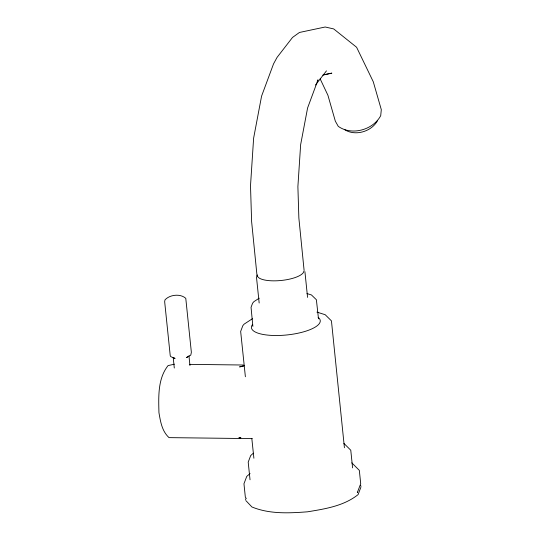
<?xml version="1.0" encoding="UTF-8"?>
<svg xmlns="http://www.w3.org/2000/svg" width="540" height="540" viewBox="0 0 540 540"><rect width="100%" height="100%" fill="white"/><g stroke="black" fill="none" stroke-linecap="round" stroke-linejoin="round"><path stroke-width="0.81" d="M245.612 499.905L245.741 498.825M257.371 274.948L256.493 277.263L259.166 303.001M360.855 487.303L358.081 494.633C343.744 506.034 325.127 508.91 307.571 511.805C288.954 513.216 269.534 514.208 251.903 506.966L245.929 500.648M317.237 81.27L318.026 79.826L307.591 107.973L300.638 144.693L297.891 186.617L298.863 218.012L304.115 270.513M357.581 492.136L357.325 492.581L360.707 483.698L359.33 470.367L351.803 462.841M377.615 120.494C371.655 131.679 354.976 136.593 344.304 129.431M315.482 85.03L326.471 70.855M259.261 298.161L253.915 301.644L252.619 303.163L251.046 307.328L252.875 326.423M252.619 318.6L244.141 324.122L242.845 325.634L240.658 331.425L245.383 376.758M253.348 453.188L250.681 455.598L248.204 462.139L250.027 479.776M250.074 473.56L246.746 476.401L243.959 483.759L245.335 497.09L246.287 498.535M187.819 356.805L186.347 357.635L190.775 355.104L191.363 352.323L185.78 298.33C180.313 293.402 169.763 294.611 164.983 299.875L164.66 301.678L170.235 355.671L170.714 356.603L175.061 358.472L173.826 357.804M174.413 364.183L168.068 365.6C157.673 378.695 158.551 396.826 158.949 412.682C160.515 421.679 161.939 431.136 169.027 437.63L237.742 438.453L240.914 437.751M244.593 365.587L239.585 366.91L243.5 366.039M240.428 437.65L238.862 438.001L241.583 438.5L252.194 438.629L251.829 438.527L253.888 458.231M322.832 75.114L331.844 73.136L323.98 74.702M189.5 364.365L243.128 365.013L244.181 365.492M306.97 293.558L311.465 294.962L316.379 299.74L318.492 318.803M316.913 312.107L325.195 314.712L331.445 320.882L344.419 447.721M343.913 443.408L350.771 450.232L352.593 467.87M320.139 78.847L327.908 95.249L335.34 121.183L338.256 126.347C351.635 135.958 373.093 129.971 380.714 115.681L381.301 109.64L373.282 81.783L356.596 47.257L333.693 28.924L325.202 27L299.437 32.468L292.518 37.442L277.088 57.362L273.544 63.855L261.583 96.12L253.618 138.2L250.506 185.767L251.62 221.596L257.033 275.819M360.666 485.48L361.01 486.513M304.918 271.64L307.564 297.385M188.946 355.806L189.952 365.539M173.205 357.473L174.292 368.024M318.134 317.358A34.594 10.861 -5.9 0 1 287.537 334.888A34.594 10.861 -5.9 0 1 252.531 324.486M257.384 275.859A23.362 7.337 -5.9 0 0 277.702 280.746A23.362 7.337 -5.9 0 0 302.643 273.436A23.362 7.142 -5.7 0 0 303.824 271.249"/></g></svg>
